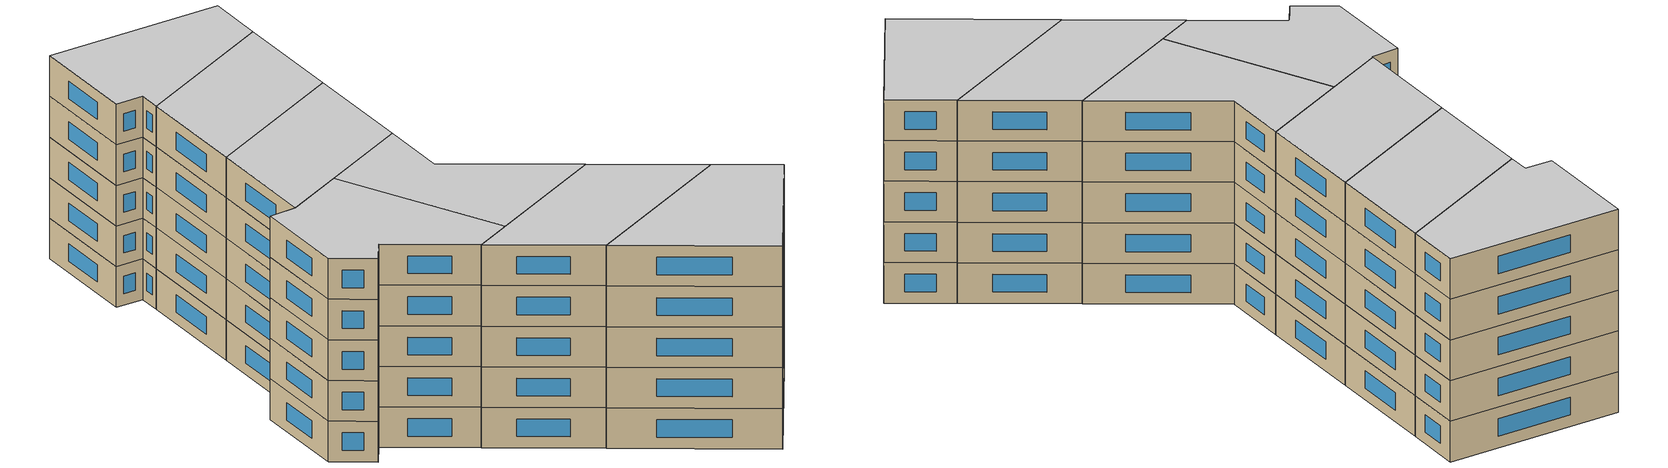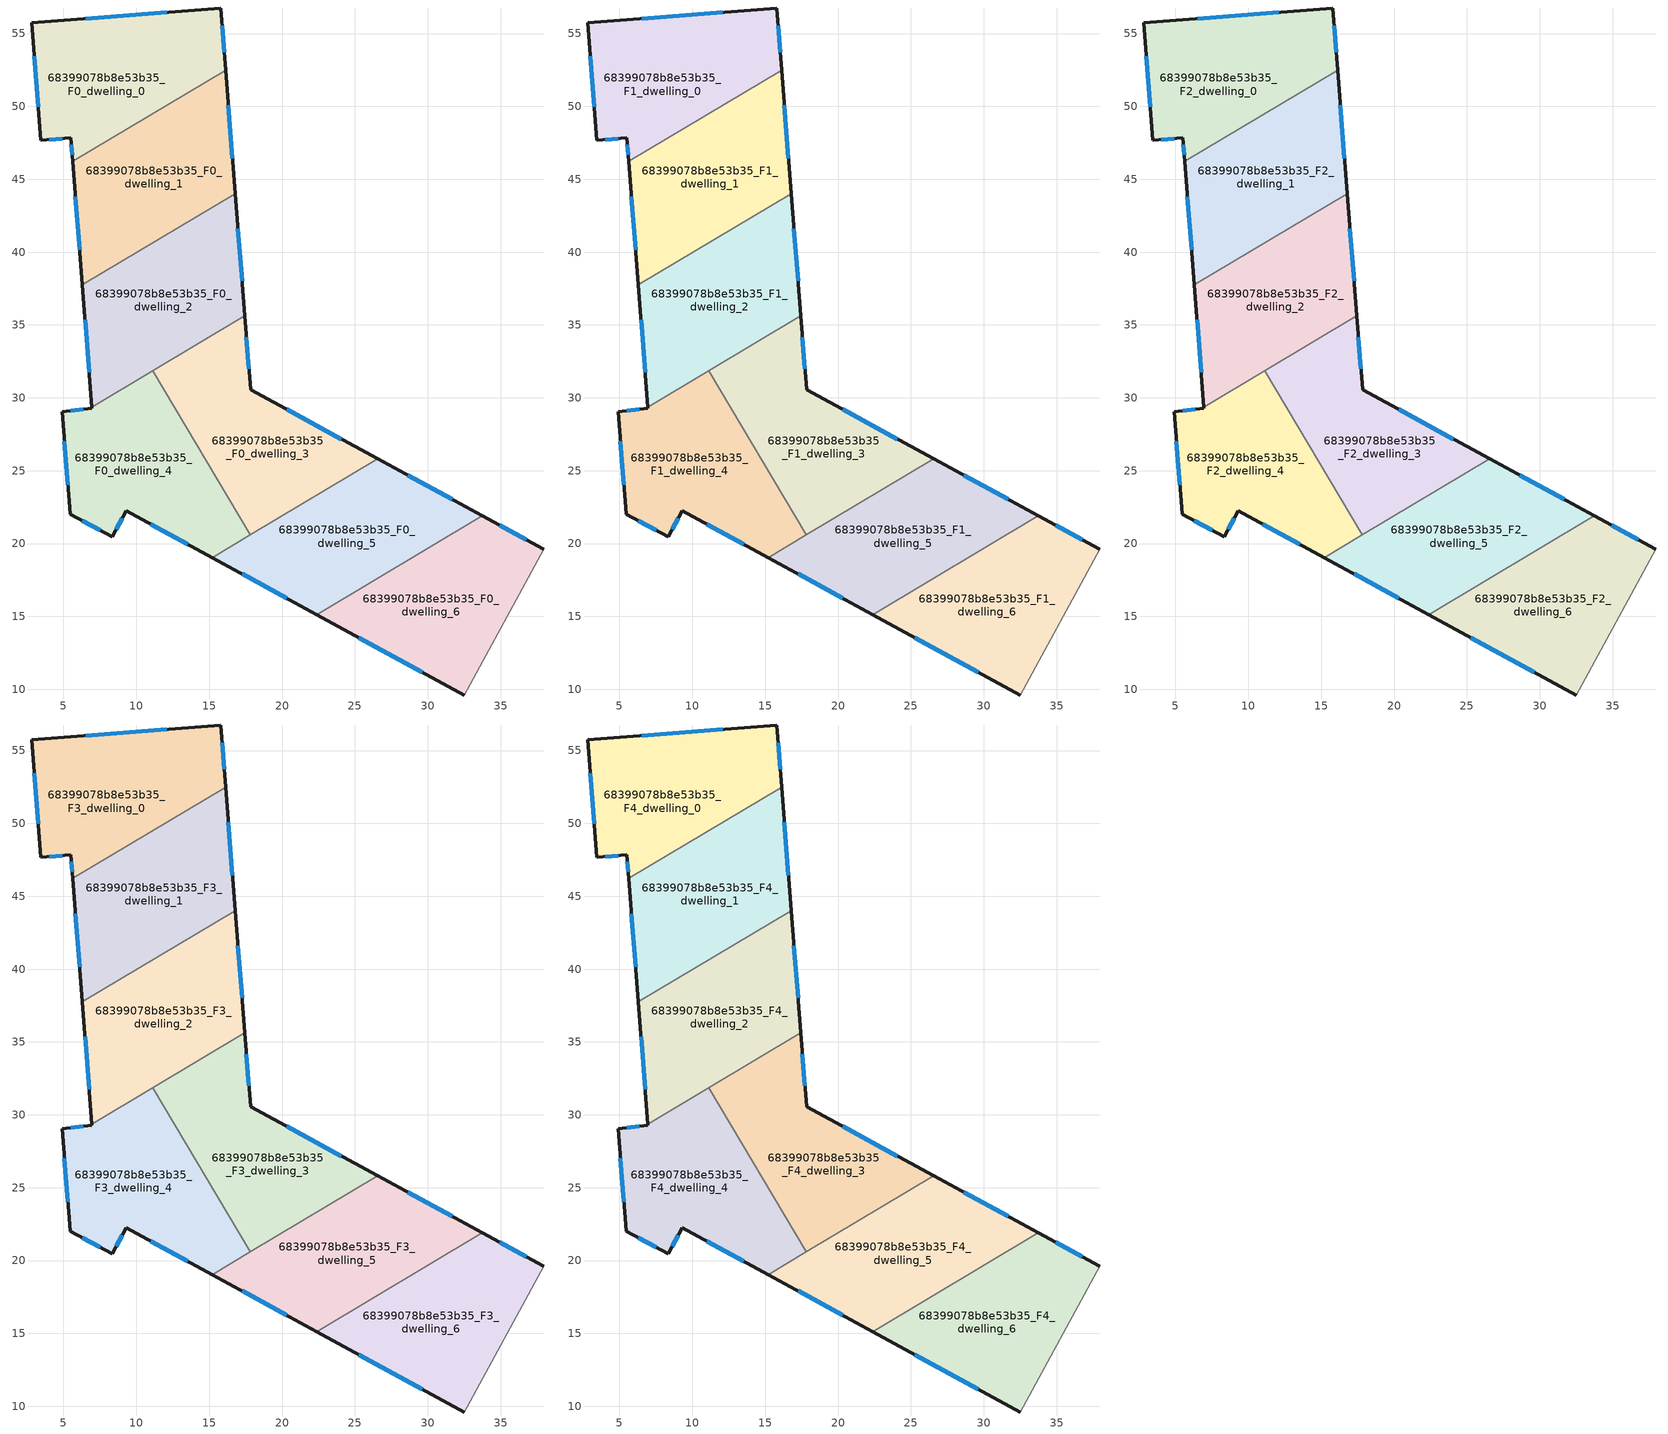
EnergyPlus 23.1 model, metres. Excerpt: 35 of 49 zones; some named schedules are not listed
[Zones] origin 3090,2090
68399078b8e53b35_F0_dwelling_0
 floor ground (EU_floor_Construction): 15.79,56.75 16.13,52.5 5.63,46.24 5.51,47.84 3.46,47.68 2.83,55.74 z0
 wall outside (EU_wall_Construction): 16.13,52.5 15.79,56.75 2.83,55.74 3.46,47.68 5.51,47.84 5.63,46.24 z0:3
 wall to 68399078b8e53b35_F0_dwelling_1 (EU_wall_Construction): 5.63,46.24 16.13,52.5 z0:3
 window (EU_Window_Construction): 12.09,56.47 6.53,56.03 / 16.03,53.71 15.89,55.54 / 5.54,47.38 5.6,46.69 / 4.04,47.72 4.92,47.79 / 3.01,53.44 3.28,49.98 z0.86:2.14
68399078b8e53b35_F0_dwelling_1
 floor ground (EU_floor_Construction): 16.13,52.5 16.79,44.02 6.3,37.76 5.63,46.24 z0
 wall outside (EU_wall_Construction): 5.63,46.24 6.3,37.76 / 16.79,44.02 16.13,52.5 z0:3
 wall to 68399078b8e53b35_F0_dwelling_2 (EU_wall_Construction): 6.3,37.76 16.79,44.02 z0:3
 window (EU_Window_Construction): 5.82,43.81 6.11,40.18 / 16.6,46.44 16.31,50.08 z0.86:2.14
68399078b8e53b35_F0_dwelling_2
 floor ground (EU_floor_Construction): 16.79,44.02 17.44,35.62 6.95,29.36 6.3,37.76 z0
 wall outside (EU_wall_Construction): 6.3,37.76 6.95,29.36 / 17.44,35.62 16.79,44.02 z0:3
 wall to 68399078b8e53b35_F0_dwelling_3 (EU_wall_Construction): 11.12,31.85 17.44,35.62 z0:3
 wall to 68399078b8e53b35_F0_dwelling_4 (EU_wall_Construction): 6.95,29.36 11.12,31.85 z0:3
 window (EU_Window_Construction): 6.48,35.36 6.76,31.76 / 17.26,38.02 16.97,41.62 z0.86:2.14
68399078b8e53b35_F0_dwelling_3
 floor ground (EU_floor_Construction): 17.44,35.62 17.84,30.55 26.56,25.82 17.83,20.61 11.12,31.85 z0
 wall outside (EU_wall_Construction): 26.56,25.82 17.84,30.55 17.44,35.62 z0:3
 wall to 68399078b8e53b35_F0_dwelling_4 (EU_wall_Construction): 11.12,31.85 17.83,20.61 z0:3
 wall to 68399078b8e53b35_F0_dwelling_5 (EU_wall_Construction): 17.83,20.61 26.56,25.82 z0:3
 window (EU_Window_Construction): 24.07,27.17 20.33,29.2 / 17.73,32 17.56,34.17 z0.86:2.14
68399078b8e53b35_F0_dwelling_4
 floor ground (EU_floor_Construction): 11.12,31.85 17.83,20.61 15.2,19.04 9.32,22.25 8.34,20.46 5.46,22.02 4.91,29.04 6.96,29.29 6.95,29.36 z0
 wall outside (EU_wall_Construction): 6.95,29.36 6.96,29.29 4.91,29.04 5.46,22.02 8.34,20.46 9.32,22.25 15.2,19.04 z0:3
 wall to 68399078b8e53b35_F0_dwelling_5 (EU_wall_Construction): 15.2,19.04 17.83,20.61 z0:3
 window (EU_Window_Construction): 11,21.33 13.52,19.95 / 8.62,20.97 9.04,21.73 / 6.28,21.57 7.52,20.9 / 5.07,27.03 5.3,24.03 / 6.37,29.22 5.49,29.11 z0.86:2.14
68399078b8e53b35_F0_dwelling_5
 floor ground (EU_floor_Construction): 33.75,21.91 22.38,15.13 15.2,19.04 26.56,25.82 z0
 wall outside (EU_wall_Construction): 33.75,21.91 26.56,25.82 / 15.2,19.04 22.38,15.13 z0:3
 wall to 68399078b8e53b35_F0_dwelling_6 (EU_wall_Construction): 22.38,15.13 33.75,21.91 z0:3
 window (EU_Window_Construction): 31.69,23.03 28.61,24.7 / 17.26,17.92 20.33,16.25 z0.86:2.14
68399078b8e53b35_F0_dwelling_6
 floor ground (EU_floor_Construction): 37.96,19.62 32.52,9.61 22.38,15.13 33.75,21.91 z0
 wall outside (EU_wall_Construction): 37.96,19.62 33.75,21.91 / 22.38,15.13 32.52,9.61 z0:3
 wall adiabatic (EU_wall_Construction): 32.52,9.61 37.96,19.62 z0:3
 window (EU_Window_Construction): 36.76,20.28 34.95,21.26 / 25.28,13.55 29.62,11.18 z0.86:2.14
68399078b8e53b35_F1_dwelling_0
 floor to 68399078b8e53b35_F0_dwelling_0 (EU_floor_Construction): 15.79,56.75 16.13,52.5 5.63,46.24 5.51,47.84 3.46,47.68 2.83,55.74 z3
 wall outside (EU_wall_Construction): 16.13,52.5 15.79,56.75 2.83,55.74 3.46,47.68 5.51,47.84 5.63,46.24 z3:6
 wall to 68399078b8e53b35_F1_dwelling_1 (EU_wall_Construction): 5.63,46.24 16.13,52.5 z3:6
 window (EU_Window_Construction): 12.09,56.47 6.53,56.03 / 16.03,53.71 15.89,55.54 / 5.54,47.38 5.6,46.69 / 4.04,47.72 4.92,47.79 / 3.01,53.44 3.28,49.98 z3.86:5.14
68399078b8e53b35_F1_dwelling_1
 floor to 68399078b8e53b35_F0_dwelling_1 (EU_floor_Construction): 16.13,52.5 16.79,44.02 6.3,37.76 5.63,46.24 z3
 wall outside (EU_wall_Construction): 5.63,46.24 6.3,37.76 / 16.79,44.02 16.13,52.5 z3:6
 wall to 68399078b8e53b35_F1_dwelling_2 (EU_wall_Construction): 6.3,37.76 16.79,44.02 z3:6
 window (EU_Window_Construction): 5.82,43.81 6.11,40.18 / 16.6,46.44 16.31,50.08 z3.86:5.14
68399078b8e53b35_F1_dwelling_2
 floor to 68399078b8e53b35_F0_dwelling_2 (EU_floor_Construction): 16.79,44.02 17.44,35.62 6.95,29.36 6.3,37.76 z3
 wall outside (EU_wall_Construction): 6.3,37.76 6.95,29.36 / 17.44,35.62 16.79,44.02 z3:6
 wall to 68399078b8e53b35_F1_dwelling_3 (EU_wall_Construction): 11.12,31.85 17.44,35.62 z3:6
 wall to 68399078b8e53b35_F1_dwelling_4 (EU_wall_Construction): 6.95,29.36 11.12,31.85 z3:6
 window (EU_Window_Construction): 6.48,35.36 6.76,31.76 / 17.26,38.02 16.97,41.62 z3.86:5.14
68399078b8e53b35_F1_dwelling_3
 floor to 68399078b8e53b35_F0_dwelling_3 (EU_floor_Construction): 17.44,35.62 17.84,30.55 26.56,25.82 17.83,20.61 11.12,31.85 z3
 wall outside (EU_wall_Construction): 26.56,25.82 17.84,30.55 17.44,35.62 z3:6
 wall to 68399078b8e53b35_F1_dwelling_4 (EU_wall_Construction): 11.12,31.85 17.83,20.61 z3:6
 wall to 68399078b8e53b35_F1_dwelling_5 (EU_wall_Construction): 17.83,20.61 26.56,25.82 z3:6
 window (EU_Window_Construction): 24.07,27.17 20.33,29.2 / 17.73,32 17.56,34.17 z3.86:5.14
68399078b8e53b35_F1_dwelling_4
 floor to 68399078b8e53b35_F0_dwelling_4 (EU_floor_Construction): 11.12,31.85 17.83,20.61 15.2,19.04 9.32,22.25 8.34,20.46 5.46,22.02 4.91,29.04 6.96,29.29 6.95,29.36 z3
 wall outside (EU_wall_Construction): 6.95,29.36 6.96,29.29 4.91,29.04 5.46,22.02 8.34,20.46 9.32,22.25 15.2,19.04 z3:6
 wall to 68399078b8e53b35_F1_dwelling_5 (EU_wall_Construction): 15.2,19.04 17.83,20.61 z3:6
 window (EU_Window_Construction): 11,21.33 13.52,19.95 / 8.62,20.97 9.04,21.73 / 6.28,21.57 7.52,20.9 / 5.07,27.03 5.3,24.03 / 6.37,29.22 5.49,29.11 z3.86:5.14
68399078b8e53b35_F1_dwelling_5
 floor to 68399078b8e53b35_F0_dwelling_5 (EU_floor_Construction): 33.75,21.91 22.38,15.13 15.2,19.04 26.56,25.82 z3
 wall outside (EU_wall_Construction): 33.75,21.91 26.56,25.82 / 15.2,19.04 22.38,15.13 z3:6
 wall to 68399078b8e53b35_F1_dwelling_6 (EU_wall_Construction): 22.38,15.13 33.75,21.91 z3:6
 window (EU_Window_Construction): 31.69,23.03 28.61,24.7 / 17.26,17.92 20.33,16.25 z3.86:5.14
68399078b8e53b35_F1_dwelling_6
 floor to 68399078b8e53b35_F0_dwelling_6 (EU_floor_Construction): 37.96,19.62 32.52,9.61 22.38,15.13 33.75,21.91 z3
 wall outside (EU_wall_Construction): 37.96,19.62 33.75,21.91 / 22.38,15.13 32.52,9.61 z3:6
 wall adiabatic (EU_wall_Construction): 32.52,9.61 37.96,19.62 z3:6
 window (EU_Window_Construction): 36.76,20.28 34.95,21.26 / 25.28,13.55 29.62,11.18 z3.86:5.14
68399078b8e53b35_F2_dwelling_0
 floor to 68399078b8e53b35_F1_dwelling_0 (EU_floor_Construction): 15.79,56.75 16.13,52.5 5.63,46.24 5.51,47.84 3.46,47.68 2.83,55.74 z6
 wall outside (EU_wall_Construction): 16.13,52.5 15.79,56.75 2.83,55.74 3.46,47.68 5.51,47.84 5.63,46.24 z6:9
 wall to 68399078b8e53b35_F2_dwelling_1 (EU_wall_Construction): 5.63,46.24 16.13,52.5 z6:9
 window (EU_Window_Construction): 12.09,56.47 6.53,56.03 / 16.03,53.71 15.89,55.54 / 5.54,47.38 5.6,46.69 / 4.04,47.72 4.92,47.79 / 3.01,53.44 3.28,49.98 z6.86:8.14
68399078b8e53b35_F2_dwelling_1
 floor to 68399078b8e53b35_F1_dwelling_1 (EU_floor_Construction): 16.13,52.5 16.79,44.02 6.3,37.76 5.63,46.24 z6
 wall outside (EU_wall_Construction): 5.63,46.24 6.3,37.76 / 16.79,44.02 16.13,52.5 z6:9
 wall to 68399078b8e53b35_F2_dwelling_2 (EU_wall_Construction): 6.3,37.76 16.79,44.02 z6:9
 window (EU_Window_Construction): 5.82,43.81 6.11,40.18 / 16.6,46.44 16.31,50.08 z6.86:8.14
68399078b8e53b35_F2_dwelling_2
 floor to 68399078b8e53b35_F1_dwelling_2 (EU_floor_Construction): 16.79,44.02 17.44,35.62 6.95,29.36 6.3,37.76 z6
 wall outside (EU_wall_Construction): 6.3,37.76 6.95,29.36 / 17.44,35.62 16.79,44.02 z6:9
 wall to 68399078b8e53b35_F2_dwelling_3 (EU_wall_Construction): 11.12,31.85 17.44,35.62 z6:9
 wall to 68399078b8e53b35_F2_dwelling_4 (EU_wall_Construction): 6.95,29.36 11.12,31.85 z6:9
 window (EU_Window_Construction): 6.48,35.36 6.76,31.76 / 17.26,38.02 16.97,41.62 z6.86:8.14
68399078b8e53b35_F2_dwelling_3
 floor to 68399078b8e53b35_F1_dwelling_3 (EU_floor_Construction): 17.44,35.62 17.84,30.55 26.56,25.82 17.83,20.61 11.12,31.85 z6
 wall outside (EU_wall_Construction): 26.56,25.82 17.84,30.55 17.44,35.62 z6:9
 wall to 68399078b8e53b35_F2_dwelling_4 (EU_wall_Construction): 11.12,31.85 17.83,20.61 z6:9
 wall to 68399078b8e53b35_F2_dwelling_5 (EU_wall_Construction): 17.83,20.61 26.56,25.82 z6:9
 window (EU_Window_Construction): 24.07,27.17 20.33,29.2 / 17.73,32 17.56,34.17 z6.86:8.14
68399078b8e53b35_F2_dwelling_4
 floor to 68399078b8e53b35_F1_dwelling_4 (EU_floor_Construction): 11.12,31.85 17.83,20.61 15.2,19.04 9.32,22.25 8.34,20.46 5.46,22.02 4.91,29.04 6.96,29.29 6.95,29.36 z6
 wall outside (EU_wall_Construction): 6.95,29.36 6.96,29.29 4.91,29.04 5.46,22.02 8.34,20.46 9.32,22.25 15.2,19.04 z6:9
 wall to 68399078b8e53b35_F2_dwelling_5 (EU_wall_Construction): 15.2,19.04 17.83,20.61 z6:9
 window (EU_Window_Construction): 11,21.33 13.52,19.95 / 8.62,20.97 9.04,21.73 / 6.28,21.57 7.52,20.9 / 5.07,27.03 5.3,24.03 / 6.37,29.22 5.49,29.11 z6.86:8.14
68399078b8e53b35_F2_dwelling_5
 floor to 68399078b8e53b35_F1_dwelling_5 (EU_floor_Construction): 33.75,21.91 22.38,15.13 15.2,19.04 26.56,25.82 z6
 wall outside (EU_wall_Construction): 33.75,21.91 26.56,25.82 / 15.2,19.04 22.38,15.13 z6:9
 wall to 68399078b8e53b35_F2_dwelling_6 (EU_wall_Construction): 22.38,15.13 33.75,21.91 z6:9
 window (EU_Window_Construction): 31.69,23.03 28.61,24.7 / 17.26,17.92 20.33,16.25 z6.86:8.14
68399078b8e53b35_F2_dwelling_6
 floor to 68399078b8e53b35_F1_dwelling_6 (EU_floor_Construction): 37.96,19.62 32.52,9.61 22.38,15.13 33.75,21.91 z6
 wall outside (EU_wall_Construction): 37.96,19.62 33.75,21.91 / 22.38,15.13 32.52,9.61 z6:9
 wall adiabatic (EU_wall_Construction): 32.52,9.61 37.96,19.62 z6:9
 window (EU_Window_Construction): 36.76,20.28 34.95,21.26 / 25.28,13.55 29.62,11.18 z6.86:8.14
68399078b8e53b35_F3_dwelling_0
 floor to 68399078b8e53b35_F2_dwelling_0 (EU_floor_Construction): 15.79,56.75 16.13,52.5 5.63,46.24 5.51,47.84 3.46,47.68 2.83,55.74 z9
 wall outside (EU_wall_Construction): 16.13,52.5 15.79,56.75 2.83,55.74 3.46,47.68 5.51,47.84 5.63,46.24 z9:12
 wall to 68399078b8e53b35_F3_dwelling_1 (EU_wall_Construction): 5.63,46.24 16.13,52.5 z9:12
 window (EU_Window_Construction): 12.09,56.47 6.53,56.03 / 16.03,53.71 15.89,55.54 / 5.54,47.38 5.6,46.69 / 4.04,47.72 4.92,47.79 / 3.01,53.44 3.28,49.98 z9.86:11.14
68399078b8e53b35_F3_dwelling_1
 floor to 68399078b8e53b35_F2_dwelling_1 (EU_floor_Construction): 16.13,52.5 16.79,44.02 6.3,37.76 5.63,46.24 z9
 wall outside (EU_wall_Construction): 5.63,46.24 6.3,37.76 / 16.79,44.02 16.13,52.5 z9:12
 wall to 68399078b8e53b35_F3_dwelling_2 (EU_wall_Construction): 6.3,37.76 16.79,44.02 z9:12
 window (EU_Window_Construction): 5.82,43.81 6.11,40.18 / 16.6,46.44 16.31,50.08 z9.86:11.14
68399078b8e53b35_F3_dwelling_2
 floor to 68399078b8e53b35_F2_dwelling_2 (EU_floor_Construction): 16.79,44.02 17.44,35.62 6.95,29.36 6.3,37.76 z9
 wall outside (EU_wall_Construction): 6.3,37.76 6.95,29.36 / 17.44,35.62 16.79,44.02 z9:12
 wall to 68399078b8e53b35_F3_dwelling_3 (EU_wall_Construction): 11.12,31.85 17.44,35.62 z9:12
 wall to 68399078b8e53b35_F3_dwelling_4 (EU_wall_Construction): 6.95,29.36 11.12,31.85 z9:12
 window (EU_Window_Construction): 6.48,35.36 6.76,31.76 / 17.26,38.02 16.97,41.62 z9.86:11.14
68399078b8e53b35_F3_dwelling_3
 floor to 68399078b8e53b35_F2_dwelling_3 (EU_floor_Construction): 17.44,35.62 17.84,30.55 26.56,25.82 17.83,20.61 11.12,31.85 z9
 wall outside (EU_wall_Construction): 26.56,25.82 17.84,30.55 17.44,35.62 z9:12
 wall to 68399078b8e53b35_F3_dwelling_4 (EU_wall_Construction): 11.12,31.85 17.83,20.61 z9:12
 wall to 68399078b8e53b35_F3_dwelling_5 (EU_wall_Construction): 17.83,20.61 26.56,25.82 z9:12
 window (EU_Window_Construction): 24.07,27.17 20.33,29.2 / 17.73,32 17.56,34.17 z9.86:11.14
68399078b8e53b35_F3_dwelling_4
 floor to 68399078b8e53b35_F2_dwelling_4 (EU_floor_Construction): 11.12,31.85 17.83,20.61 15.2,19.04 9.32,22.25 8.34,20.46 5.46,22.02 4.91,29.04 6.96,29.29 6.95,29.36 z9
 wall outside (EU_wall_Construction): 6.95,29.36 6.96,29.29 4.91,29.04 5.46,22.02 8.34,20.46 9.32,22.25 15.2,19.04 z9:12
 wall to 68399078b8e53b35_F3_dwelling_5 (EU_wall_Construction): 15.2,19.04 17.83,20.61 z9:12
 window (EU_Window_Construction): 11,21.33 13.52,19.95 / 8.62,20.97 9.04,21.73 / 6.28,21.57 7.52,20.9 / 5.07,27.03 5.3,24.03 / 6.37,29.22 5.49,29.11 z9.86:11.14
68399078b8e53b35_F3_dwelling_5
 floor to 68399078b8e53b35_F2_dwelling_5 (EU_floor_Construction): 33.75,21.91 22.38,15.13 15.2,19.04 26.56,25.82 z9
 wall outside (EU_wall_Construction): 33.75,21.91 26.56,25.82 / 15.2,19.04 22.38,15.13 z9:12
 wall to 68399078b8e53b35_F3_dwelling_6 (EU_wall_Construction): 22.38,15.13 33.75,21.91 z9:12
 window (EU_Window_Construction): 31.69,23.03 28.61,24.7 / 17.26,17.92 20.33,16.25 z9.86:11.14
68399078b8e53b35_F3_dwelling_6
 floor to 68399078b8e53b35_F2_dwelling_6 (EU_floor_Construction): 37.96,19.62 32.52,9.61 22.38,15.13 33.75,21.91 z9
 wall outside (EU_wall_Construction): 37.96,19.62 33.75,21.91 / 22.38,15.13 32.52,9.61 z9:12
 wall adiabatic (EU_wall_Construction): 32.52,9.61 37.96,19.62 z9:12
 window (EU_Window_Construction): 36.76,20.28 34.95,21.26 / 25.28,13.55 29.62,11.18 z9.86:11.14
68399078b8e53b35_F4_dwelling_0
 floor to 68399078b8e53b35_F3_dwelling_0 (EU_floor_Construction): 15.79,56.75 16.13,52.5 5.63,46.24 5.51,47.84 3.46,47.68 2.83,55.74 z12
 wall outside (EU_wall_Construction): 16.13,52.5 15.79,56.75 2.83,55.74 3.46,47.68 5.51,47.84 5.63,46.24 z12:15
 wall to 68399078b8e53b35_F4_dwelling_1 (EU_wall_Construction): 5.63,46.24 16.13,52.5 z12:15
 window (EU_Window_Construction): 12.09,56.47 6.53,56.03 / 16.03,53.71 15.89,55.54 / 5.54,47.38 5.6,46.69 / 4.04,47.72 4.92,47.79 / 3.01,53.44 3.28,49.98 z12.86:14.14
 ceiling to 68399078b8e53b35_F5_dwelling_0 (EU_floor_Construction): 16.13,52.5 15.79,56.75 2.83,55.74 3.46,47.68 5.51,47.84 5.63,46.24 z15
68399078b8e53b35_F4_dwelling_1
 floor to 68399078b8e53b35_F3_dwelling_1 (EU_floor_Construction): 16.13,52.5 16.79,44.02 6.3,37.76 5.63,46.24 z12
 wall outside (EU_wall_Construction): 5.63,46.24 6.3,37.76 / 16.79,44.02 16.13,52.5 z12:15
 wall to 68399078b8e53b35_F4_dwelling_2 (EU_wall_Construction): 6.3,37.76 16.79,44.02 z12:15
 window (EU_Window_Construction): 5.82,43.81 6.11,40.18 / 16.6,46.44 16.31,50.08 z12.86:14.14
 ceiling to 68399078b8e53b35_F5_dwelling_1 (EU_floor_Construction): 16.79,44.02 16.13,52.5 5.63,46.24 6.3,37.76 z15
68399078b8e53b35_F4_dwelling_2
 floor to 68399078b8e53b35_F3_dwelling_2 (EU_floor_Construction): 16.79,44.02 17.44,35.62 6.95,29.36 6.3,37.76 z12
 wall outside (EU_wall_Construction): 6.3,37.76 6.95,29.36 / 17.44,35.62 16.79,44.02 z12:15
 wall to 68399078b8e53b35_F4_dwelling_3 (EU_wall_Construction): 11.12,31.85 17.44,35.62 z12:15
 wall to 68399078b8e53b35_F4_dwelling_4 (EU_wall_Construction): 6.95,29.36 11.12,31.85 z12:15
 window (EU_Window_Construction): 6.48,35.36 6.76,31.76 / 17.26,38.02 16.97,41.62 z12.86:14.14
 ceiling to 68399078b8e53b35_F5_dwelling_2 (EU_floor_Construction): 17.44,35.62 16.79,44.02 6.3,37.76 6.95,29.36 z15
68399078b8e53b35_F4_dwelling_3
 floor to 68399078b8e53b35_F3_dwelling_3 (EU_floor_Construction): 17.44,35.62 17.84,30.55 26.56,25.82 17.83,20.61 11.12,31.85 z12
 wall outside (EU_wall_Construction): 26.56,25.82 17.84,30.55 17.44,35.62 z12:15
 wall to 68399078b8e53b35_F4_dwelling_4 (EU_wall_Construction): 11.12,31.85 17.83,20.61 z12:15
 wall to 68399078b8e53b35_F4_dwelling_5 (EU_wall_Construction): 17.83,20.61 26.56,25.82 z12:15
 window (EU_Window_Construction): 24.07,27.17 20.33,29.2 / 17.73,32 17.56,34.17 z12.86:14.14
 ceiling to 68399078b8e53b35_F5_dwelling_3 (EU_floor_Construction): 26.56,25.82 17.84,30.55 17.44,35.62 11.12,31.85 17.83,20.61 z15
68399078b8e53b35_F4_dwelling_4
 floor to 68399078b8e53b35_F3_dwelling_4 (EU_floor_Construction): 11.12,31.85 17.83,20.61 15.2,19.04 9.32,22.25 8.34,20.46 5.46,22.02 4.91,29.04 6.96,29.29 6.95,29.36 z12
 wall outside (EU_wall_Construction): 6.95,29.36 6.96,29.29 4.91,29.04 5.46,22.02 8.34,20.46 9.32,22.25 15.2,19.04 z12:15
 wall to 68399078b8e53b35_F4_dwelling_5 (EU_wall_Construction): 15.2,19.04 17.83,20.61 z12:15
 window (EU_Window_Construction): 11,21.33 13.52,19.95 / 8.62,20.97 9.04,21.73 / 6.28,21.57 7.52,20.9 / 5.07,27.03 5.3,24.03 / 6.37,29.22 5.49,29.11 z12.86:14.14
 ceiling to 68399078b8e53b35_F5_dwelling_4 (EU_floor_Construction): 17.83,20.61 11.12,31.85 6.95,29.36 6.96,29.29 4.91,29.04 5.46,22.02 8.34,20.46 9.32,22.25 15.2,19.04 z15
68399078b8e53b35_F4_dwelling_5
 floor to 68399078b8e53b35_F3_dwelling_5 (EU_floor_Construction): 33.75,21.91 22.38,15.13 15.2,19.04 26.56,25.82 z12
 wall outside (EU_wall_Construction): 33.75,21.91 26.56,25.82 / 15.2,19.04 22.38,15.13 z12:15
 wall to 68399078b8e53b35_F4_dwelling_6 (EU_wall_Construction): 22.38,15.13 33.75,21.91 z12:15
 window (EU_Window_Construction): 31.69,23.03 28.61,24.7 / 17.26,17.92 20.33,16.25 z12.86:14.14
 ceiling to 68399078b8e53b35_F5_dwelling_5 (EU_floor_Construction): 33.75,21.91 26.56,25.82 15.2,19.04 22.38,15.13 z15
68399078b8e53b35_F4_dwelling_6
 floor to 68399078b8e53b35_F3_dwelling_6 (EU_floor_Construction): 37.96,19.62 32.52,9.61 22.38,15.13 33.75,21.91 z12
 wall outside (EU_wall_Construction): 37.96,19.62 33.75,21.91 / 22.38,15.13 32.52,9.61 z12:15
 wall adiabatic (EU_wall_Construction): 32.52,9.61 37.96,19.62 z12:15
 window (EU_Window_Construction): 36.76,20.28 34.95,21.26 / 25.28,13.55 29.62,11.18 z12.86:14.14
 ceiling to 68399078b8e53b35_F5_dwelling_6 (EU_floor_Construction): 32.52,9.61 37.96,19.62 33.75,21.91 22.38,15.13 z15
[Building]
EU S2 Campaign: North Axis=0; Terrain=City; Solar Distribution=FullExterior
[Site:Location]
Helsinki-Vantaa.AP: Latitude=60.317; Longitude=24.963; Time Zone=2; Elevation=54.6
[SizingPeriod:WeatherFileDays]
AnnualSizingPeriod: Begin Month=1; Begin Day of Month=1; End Month=12; End Day of Month=31; Day of Week for Start Day=Monday; Use Weather File Daylight Saving Period=No; Use Weather File Rain and Snow Indicators=No
[MATERIAL]
EU_InternalMass_Material: Roughness=MediumRough; Thickness=0.1; Conductivity=1; Density=1800; Specific Heat=900; Thermal Absorptance=0.9; Solar Absorptance=0.7; Visible Absorptance=0.7
[MATERIAL:NOMASS] Roughness=MediumRough; Thermal Absorptance=0.9; Solar Absorptance=0.7; Visible Absorptance=0.7
Name | Thermal Resistance
EU_wall_NoMass | 5.91765
EU_floor_NoMass | 6.2875
[WINDOWMATERIAL:SIMPLEGLAZINGSYSTEM]
EU_Window_SimpleGlazing: UFactor=0.994035; Solar Heat Gain Coefficient=0.7; Visible Transmittance=0.7
[CONSTRUCTION]
EU_wall_Construction: EU_wall_NoMass
EU_floor_Construction: EU_floor_NoMass
EU_Window_Construction: EU_Window_SimpleGlazing
EU_InternalMass_Construction: EU_InternalMass_Material
[ZONE] Type=1; Multiplier=1; Ceiling Height=autocalculate; Floor Area=autocalculate; Part of Total Floor Area=Yes
Name | Volume
68399078b8e53b35_F0_dwelling_0; 68399078b8e53b35_F1_dwelling_0; 68399078b8e53b35_F2_dwelling_0; 68399078b8e53b35_F3_dwelling_0; 68399078b8e53b35_F4_dwelling_0; 68399078b8e53b35_F0_dwelling_5; 68399078b8e53b35_F1_dwelling_5; 68399078b8e53b35_F2_dwelling_5; 68399078b8e53b35_F3_dwelling_5; 68399078b8e53b35_F4_dwelling_5 | 279.291
68399078b8e53b35_F0_dwelling_1; 68399078b8e53b35_F1_dwelling_1; 68399078b8e53b35_F2_dwelling_1; 68399078b8e53b35_F3_dwelling_1; 68399078b8e53b35_F4_dwelling_1 | 279.255
68399078b8e53b35_F0_dwelling_2; 68399078b8e53b35_F1_dwelling_2; 68399078b8e53b35_F2_dwelling_2; 68399078b8e53b35_F3_dwelling_2; 68399078b8e53b35_F4_dwelling_2 | 276.764
68399078b8e53b35_F0_dwelling_3; 68399078b8e53b35_F1_dwelling_3; 68399078b8e53b35_F2_dwelling_3; 68399078b8e53b35_F3_dwelling_3; 68399078b8e53b35_F4_dwelling_3 | 280.554
68399078b8e53b35_F0_dwelling_4; 68399078b8e53b35_F1_dwelling_4; 68399078b8e53b35_F2_dwelling_4; 68399078b8e53b35_F3_dwelling_4; 68399078b8e53b35_F4_dwelling_4 | 280.531
68399078b8e53b35_F0_dwelling_6; 68399078b8e53b35_F1_dwelling_6; 68399078b8e53b35_F2_dwelling_6; 68399078b8e53b35_F3_dwelling_6; 68399078b8e53b35_F4_dwelling_6 | 279.264
[INTERNALMASS] Construction=EU_InternalMass_Construction
Name | Zone or ZoneList | Surface Area
68399078b8e53b35_F0_dwelling_0_EU_InternalMass | 68399078b8e53b35_F0_dwelling_0 | 93.0967
68399078b8e53b35_F0_dwelling_1_EU_InternalMass | 68399078b8e53b35_F0_dwelling_1 | 93.085
68399078b8e53b35_F0_dwelling_2_EU_InternalMass | 68399078b8e53b35_F0_dwelling_2 | 92.255
68399078b8e53b35_F0_dwelling_3_EU_InternalMass | 68399078b8e53b35_F0_dwelling_3 | 93.5156
68399078b8e53b35_F0_dwelling_4_EU_InternalMass | 68399078b8e53b35_F0_dwelling_4 | 93.5102
68399078b8e53b35_F0_dwelling_5_EU_InternalMass | 68399078b8e53b35_F0_dwelling_5 | 93.0968
68399078b8e53b35_F0_dwelling_6_EU_InternalMass | 68399078b8e53b35_F0_dwelling_6 | 93.0882
68399078b8e53b35_F1_dwelling_0_EU_InternalMass | 68399078b8e53b35_F1_dwelling_0 | 93.0967
68399078b8e53b35_F1_dwelling_1_EU_InternalMass | 68399078b8e53b35_F1_dwelling_1 | 93.085
68399078b8e53b35_F1_dwelling_2_EU_InternalMass | 68399078b8e53b35_F1_dwelling_2 | 92.255
68399078b8e53b35_F1_dwelling_3_EU_InternalMass | 68399078b8e53b35_F1_dwelling_3 | 93.5156
68399078b8e53b35_F1_dwelling_4_EU_InternalMass | 68399078b8e53b35_F1_dwelling_4 | 93.5102
68399078b8e53b35_F1_dwelling_5_EU_InternalMass | 68399078b8e53b35_F1_dwelling_5 | 93.0968
68399078b8e53b35_F1_dwelling_6_EU_InternalMass | 68399078b8e53b35_F1_dwelling_6 | 93.0882
68399078b8e53b35_F2_dwelling_0_EU_InternalMass | 68399078b8e53b35_F2_dwelling_0 | 93.0967
68399078b8e53b35_F2_dwelling_1_EU_InternalMass | 68399078b8e53b35_F2_dwelling_1 | 93.085
68399078b8e53b35_F2_dwelling_2_EU_InternalMass | 68399078b8e53b35_F2_dwelling_2 | 92.255
68399078b8e53b35_F2_dwelling_3_EU_InternalMass | 68399078b8e53b35_F2_dwelling_3 | 93.5156
68399078b8e53b35_F2_dwelling_4_EU_InternalMass | 68399078b8e53b35_F2_dwelling_4 | 93.5102
68399078b8e53b35_F2_dwelling_5_EU_InternalMass | 68399078b8e53b35_F2_dwelling_5 | 93.0968
68399078b8e53b35_F2_dwelling_6_EU_InternalMass | 68399078b8e53b35_F2_dwelling_6 | 93.0882
68399078b8e53b35_F3_dwelling_0_EU_InternalMass | 68399078b8e53b35_F3_dwelling_0 | 93.0967
68399078b8e53b35_F3_dwelling_1_EU_InternalMass | 68399078b8e53b35_F3_dwelling_1 | 93.085
68399078b8e53b35_F3_dwelling_2_EU_InternalMass | 68399078b8e53b35_F3_dwelling_2 | 92.255
68399078b8e53b35_F3_dwelling_3_EU_InternalMass | 68399078b8e53b35_F3_dwelling_3 | 93.5156
68399078b8e53b35_F3_dwelling_4_EU_InternalMass | 68399078b8e53b35_F3_dwelling_4 | 93.5102
68399078b8e53b35_F3_dwelling_5_EU_InternalMass | 68399078b8e53b35_F3_dwelling_5 | 93.0968
68399078b8e53b35_F3_dwelling_6_EU_InternalMass | 68399078b8e53b35_F3_dwelling_6 | 93.0882
68399078b8e53b35_F4_dwelling_0_EU_InternalMass | 68399078b8e53b35_F4_dwelling_0 | 93.0967
68399078b8e53b35_F4_dwelling_1_EU_InternalMass | 68399078b8e53b35_F4_dwelling_1 | 93.085
68399078b8e53b35_F4_dwelling_2_EU_InternalMass | 68399078b8e53b35_F4_dwelling_2 | 92.255
68399078b8e53b35_F4_dwelling_3_EU_InternalMass | 68399078b8e53b35_F4_dwelling_3 | 93.5156
68399078b8e53b35_F4_dwelling_4_EU_InternalMass | 68399078b8e53b35_F4_dwelling_4 | 93.5102
68399078b8e53b35_F4_dwelling_5_EU_InternalMass | 68399078b8e53b35_F4_dwelling_5 | 93.0968
68399078b8e53b35_F4_dwelling_6_EU_InternalMass | 68399078b8e53b35_F4_dwelling_6 | 93.0882
[OTHEREQUIPMENT] Fuel Type=Electricity; Design Level Calculation Method=Watts/Area; Power per Zone Floor Area=1; Fraction Latent=0; Fraction Radiant=0; Fraction Lost=0; Carbon Dioxide Generation Rate=0; EndUse Subcategory=EU_Step8_InternalGains
Name | Zone or ZoneList or Space or SpaceList | Schedule
EU_Step8_InternalGain_68399078b8e53b35_F0_dwelling_0_f000 | 68399078b8e53b35_F0_dwelling_0 | EU_Step8_GainSchedule_68399078b8e53b35_F0_dwelling_0_f000
EU_Step8_InternalGain_68399078b8e53b35_F0_dwelling_1_f000 | 68399078b8e53b35_F0_dwelling_1 | EU_Step8_GainSchedule_68399078b8e53b35_F0_dwelling_1_f000
EU_Step8_InternalGain_68399078b8e53b35_F0_dwelling_2_f000 | 68399078b8e53b35_F0_dwelling_2 | EU_Step8_GainSchedule_68399078b8e53b35_F0_dwelling_2_f000
EU_Step8_InternalGain_68399078b8e53b35_F0_dwelling_3_f000 | 68399078b8e53b35_F0_dwelling_3 | EU_Step8_GainSchedule_68399078b8e53b35_F0_dwelling_3_f000
EU_Step8_InternalGain_68399078b8e53b35_F0_dwelling_4_f000 | 68399078b8e53b35_F0_dwelling_4 | EU_Step8_GainSchedule_68399078b8e53b35_F0_dwelling_4_f000
EU_Step8_InternalGain_68399078b8e53b35_F0_dwelling_5_f000 | 68399078b8e53b35_F0_dwelling_5 | EU_Step8_GainSchedule_68399078b8e53b35_F0_dwelling_5_f000
EU_Step8_InternalGain_68399078b8e53b35_F0_dwelling_6_f000 | 68399078b8e53b35_F0_dwelling_6 | EU_Step8_GainSchedule_68399078b8e53b35_F0_dwelling_6_f000
EU_Step8_InternalGain_68399078b8e53b35_F1_dwelling_0_f000 | 68399078b8e53b35_F1_dwelling_0 | EU_Step8_GainSchedule_68399078b8e53b35_F1_dwelling_0_f000
EU_Step8_InternalGain_68399078b8e53b35_F1_dwelling_1_f000 | 68399078b8e53b35_F1_dwelling_1 | EU_Step8_GainSchedule_68399078b8e53b35_F1_dwelling_1_f000
EU_Step8_InternalGain_68399078b8e53b35_F1_dwelling_2_f000 | 68399078b8e53b35_F1_dwelling_2 | EU_Step8_GainSchedule_68399078b8e53b35_F1_dwelling_2_f000
EU_Step8_InternalGain_68399078b8e53b35_F1_dwelling_3_f000 | 68399078b8e53b35_F1_dwelling_3 | EU_Step8_GainSchedule_68399078b8e53b35_F1_dwelling_3_f000
EU_Step8_InternalGain_68399078b8e53b35_F1_dwelling_4_f000 | 68399078b8e53b35_F1_dwelling_4 | EU_Step8_GainSchedule_68399078b8e53b35_F1_dwelling_4_f000
EU_Step8_InternalGain_68399078b8e53b35_F1_dwelling_5_f000 | 68399078b8e53b35_F1_dwelling_5 | EU_Step8_GainSchedule_68399078b8e53b35_F1_dwelling_5_f000
EU_Step8_InternalGain_68399078b8e53b35_F1_dwelling_6_f000 | 68399078b8e53b35_F1_dwelling_6 | EU_Step8_GainSchedule_68399078b8e53b35_F1_dwelling_6_f000
EU_Step8_InternalGain_68399078b8e53b35_F2_dwelling_0_f000 | 68399078b8e53b35_F2_dwelling_0 | EU_Step8_GainSchedule_68399078b8e53b35_F2_dwelling_0_f000
EU_Step8_InternalGain_68399078b8e53b35_F2_dwelling_1_f000 | 68399078b8e53b35_F2_dwelling_1 | EU_Step8_GainSchedule_68399078b8e53b35_F2_dwelling_1_f000
EU_Step8_InternalGain_68399078b8e53b35_F2_dwelling_2_f000 | 68399078b8e53b35_F2_dwelling_2 | EU_Step8_GainSchedule_68399078b8e53b35_F2_dwelling_2_f000
EU_Step8_InternalGain_68399078b8e53b35_F2_dwelling_3_f000 | 68399078b8e53b35_F2_dwelling_3 | EU_Step8_GainSchedule_68399078b8e53b35_F2_dwelling_3_f000
EU_Step8_InternalGain_68399078b8e53b35_F2_dwelling_4_f000 | 68399078b8e53b35_F2_dwelling_4 | EU_Step8_GainSchedule_68399078b8e53b35_F2_dwelling_4_f000
EU_Step8_InternalGain_68399078b8e53b35_F2_dwelling_5_f000 | 68399078b8e53b35_F2_dwelling_5 | EU_Step8_GainSchedule_68399078b8e53b35_F2_dwelling_5_f000
EU_Step8_InternalGain_68399078b8e53b35_F2_dwelling_6_f000 | 68399078b8e53b35_F2_dwelling_6 | EU_Step8_GainSchedule_68399078b8e53b35_F2_dwelling_6_f000
EU_Step8_InternalGain_68399078b8e53b35_F3_dwelling_0_f000 | 68399078b8e53b35_F3_dwelling_0 | EU_Step8_GainSchedule_68399078b8e53b35_F3_dwelling_0_f000
EU_Step8_InternalGain_68399078b8e53b35_F3_dwelling_1_f000 | 68399078b8e53b35_F3_dwelling_1 | EU_Step8_GainSchedule_68399078b8e53b35_F3_dwelling_1_f000
EU_Step8_InternalGain_68399078b8e53b35_F3_dwelling_2_f000 | 68399078b8e53b35_F3_dwelling_2 | EU_Step8_GainSchedule_68399078b8e53b35_F3_dwelling_2_f000
EU_Step8_InternalGain_68399078b8e53b35_F3_dwelling_3_f000 | 68399078b8e53b35_F3_dwelling_3 | EU_Step8_GainSchedule_68399078b8e53b35_F3_dwelling_3_f000
EU_Step8_InternalGain_68399078b8e53b35_F3_dwelling_4_f000 | 68399078b8e53b35_F3_dwelling_4 | EU_Step8_GainSchedule_68399078b8e53b35_F3_dwelling_4_f000
EU_Step8_InternalGain_68399078b8e53b35_F3_dwelling_5_f000 | 68399078b8e53b35_F3_dwelling_5 | EU_Step8_GainSchedule_68399078b8e53b35_F3_dwelling_5_f000
EU_Step8_InternalGain_68399078b8e53b35_F3_dwelling_6_f000 | 68399078b8e53b35_F3_dwelling_6 | EU_Step8_GainSchedule_68399078b8e53b35_F3_dwelling_6_f000
EU_Step8_InternalGain_68399078b8e53b35_F4_dwelling_0_f000 | 68399078b8e53b35_F4_dwelling_0 | EU_Step8_GainSchedule_68399078b8e53b35_F4_dwelling_0_f000
EU_Step8_InternalGain_68399078b8e53b35_F4_dwelling_1_f000 | 68399078b8e53b35_F4_dwelling_1 | EU_Step8_GainSchedule_68399078b8e53b35_F4_dwelling_1_f000
EU_Step8_InternalGain_68399078b8e53b35_F4_dwelling_2_f000 | 68399078b8e53b35_F4_dwelling_2 | EU_Step8_GainSchedule_68399078b8e53b35_F4_dwelling_2_f000
EU_Step8_InternalGain_68399078b8e53b35_F4_dwelling_3_f000 | 68399078b8e53b35_F4_dwelling_3 | EU_Step8_GainSchedule_68399078b8e53b35_F4_dwelling_3_f000
EU_Step8_InternalGain_68399078b8e53b35_F4_dwelling_4_f000 | 68399078b8e53b35_F4_dwelling_4 | EU_Step8_GainSchedule_68399078b8e53b35_F4_dwelling_4_f000
EU_Step8_InternalGain_68399078b8e53b35_F4_dwelling_5_f000 | 68399078b8e53b35_F4_dwelling_5 | EU_Step8_GainSchedule_68399078b8e53b35_F4_dwelling_5_f000
EU_Step8_InternalGain_68399078b8e53b35_F4_dwelling_6_f000 | 68399078b8e53b35_F4_dwelling_6 | EU_Step8_GainSchedule_68399078b8e53b35_F4_dwelling_6_f000
[ZONEVENTILATION:DESIGNFLOWRATE] Schedule=EU_AlwaysOn; Design Flow Rate Calculation Method=AirChanges/Hour; Air Changes per Hour=0.596421; Ventilation Type=Natural; Fan Pressure Rise=0; Fan Total Efficiency=1; Constant Term Coefficient=1; Temperature Term Coefficient=0; Velocity Term Coefficient=0; Velocity Squared Term Coefficient=0; Minimum Indoor Temperature=-100; Maximum Indoor Temperature=100; Delta Temperature=-100; Minimum Outdoor Temperature=-100; Maximum Outdoor Temperature=100; Maximum Wind Speed=40
Name | Zone or ZoneList or Space or SpaceList
EU_ConstantAir_68399078b8e53b35_F0_dwelling_0 | 68399078b8e53b35_F0_dwelling_0
EU_ConstantAir_68399078b8e53b35_F0_dwelling_1 | 68399078b8e53b35_F0_dwelling_1
EU_ConstantAir_68399078b8e53b35_F0_dwelling_2 | 68399078b8e53b35_F0_dwelling_2
EU_ConstantAir_68399078b8e53b35_F0_dwelling_3 | 68399078b8e53b35_F0_dwelling_3
EU_ConstantAir_68399078b8e53b35_F0_dwelling_4 | 68399078b8e53b35_F0_dwelling_4
EU_ConstantAir_68399078b8e53b35_F0_dwelling_5 | 68399078b8e53b35_F0_dwelling_5
EU_ConstantAir_68399078b8e53b35_F0_dwelling_6 | 68399078b8e53b35_F0_dwelling_6
EU_ConstantAir_68399078b8e53b35_F1_dwelling_0 | 68399078b8e53b35_F1_dwelling_0
EU_ConstantAir_68399078b8e53b35_F1_dwelling_1 | 68399078b8e53b35_F1_dwelling_1
EU_ConstantAir_68399078b8e53b35_F1_dwelling_2 | 68399078b8e53b35_F1_dwelling_2
EU_ConstantAir_68399078b8e53b35_F1_dwelling_3 | 68399078b8e53b35_F1_dwelling_3
EU_ConstantAir_68399078b8e53b35_F1_dwelling_4 | 68399078b8e53b35_F1_dwelling_4
EU_ConstantAir_68399078b8e53b35_F1_dwelling_5 | 68399078b8e53b35_F1_dwelling_5
EU_ConstantAir_68399078b8e53b35_F1_dwelling_6 | 68399078b8e53b35_F1_dwelling_6
EU_ConstantAir_68399078b8e53b35_F2_dwelling_0 | 68399078b8e53b35_F2_dwelling_0
EU_ConstantAir_68399078b8e53b35_F2_dwelling_1 | 68399078b8e53b35_F2_dwelling_1
EU_ConstantAir_68399078b8e53b35_F2_dwelling_2 | 68399078b8e53b35_F2_dwelling_2
EU_ConstantAir_68399078b8e53b35_F2_dwelling_3 | 68399078b8e53b35_F2_dwelling_3
EU_ConstantAir_68399078b8e53b35_F2_dwelling_4 | 68399078b8e53b35_F2_dwelling_4
EU_ConstantAir_68399078b8e53b35_F2_dwelling_5 | 68399078b8e53b35_F2_dwelling_5
EU_ConstantAir_68399078b8e53b35_F2_dwelling_6 | 68399078b8e53b35_F2_dwelling_6
EU_ConstantAir_68399078b8e53b35_F3_dwelling_0 | 68399078b8e53b35_F3_dwelling_0
EU_ConstantAir_68399078b8e53b35_F3_dwelling_1 | 68399078b8e53b35_F3_dwelling_1
EU_ConstantAir_68399078b8e53b35_F3_dwelling_2 | 68399078b8e53b35_F3_dwelling_2
EU_ConstantAir_68399078b8e53b35_F3_dwelling_3 | 68399078b8e53b35_F3_dwelling_3
EU_ConstantAir_68399078b8e53b35_F3_dwelling_4 | 68399078b8e53b35_F3_dwelling_4
EU_ConstantAir_68399078b8e53b35_F3_dwelling_5 | 68399078b8e53b35_F3_dwelling_5
EU_ConstantAir_68399078b8e53b35_F3_dwelling_6 | 68399078b8e53b35_F3_dwelling_6
EU_ConstantAir_68399078b8e53b35_F4_dwelling_0 | 68399078b8e53b35_F4_dwelling_0
EU_ConstantAir_68399078b8e53b35_F4_dwelling_1 | 68399078b8e53b35_F4_dwelling_1
EU_ConstantAir_68399078b8e53b35_F4_dwelling_2 | 68399078b8e53b35_F4_dwelling_2
EU_ConstantAir_68399078b8e53b35_F4_dwelling_3 | 68399078b8e53b35_F4_dwelling_3
EU_ConstantAir_68399078b8e53b35_F4_dwelling_4 | 68399078b8e53b35_F4_dwelling_4
EU_ConstantAir_68399078b8e53b35_F4_dwelling_5 | 68399078b8e53b35_F4_dwelling_5
EU_ConstantAir_68399078b8e53b35_F4_dwelling_6 | 68399078b8e53b35_F4_dwelling_6
[HVACTEMPLATE:ZONE:IDEALLOADSAIRSYSTEM] System Availability Schedule=EU_AlwaysOn; Maximum Heating Supply Air Temperature=50; Minimum Cooling Supply Air Temperature=13; Maximum Heating Supply Air Humidity Ratio=0.0156; Minimum Cooling Supply Air Humidity Ratio=0.0077; Heating Limit=NoLimit; Cooling Limit=NoLimit; Heating Availability Schedule=EU_AlwaysOn; Cooling Availability Schedule=EU_CoolingOff; Dehumidification Control Type=ConstantSensibleHeatRatio; Cooling Sensible Heat Ratio=0.7; Dehumidification Setpoint=60; Humidification Control Type=None; Humidification Setpoint=30; Outdoor Air Method=None; Outdoor Air Flow Rate per Person=0.00944; Outdoor Air Flow Rate per Zone Floor Area=0; Outdoor Air Flow Rate per Zone=0; Demand Controlled Ventilation Type=None; Outdoor Air Economizer Type=NoEconomizer; Heat Recovery Type=None; Sensible Heat Recovery Effectiveness=0.7; Latent Heat Recovery Effectiveness=0.65
Name | Template Thermostat
68399078b8e53b35_F0_dwelling_0 | EU_HeatOnly_68399078b8e53b35_F0_dwelling_0
68399078b8e53b35_F0_dwelling_1 | EU_HeatOnly_68399078b8e53b35_F0_dwelling_1
68399078b8e53b35_F0_dwelling_2 | EU_HeatOnly_68399078b8e53b35_F0_dwelling_2
68399078b8e53b35_F0_dwelling_3 | EU_HeatOnly_68399078b8e53b35_F0_dwelling_3
68399078b8e53b35_F0_dwelling_4 | EU_HeatOnly_68399078b8e53b35_F0_dwelling_4
68399078b8e53b35_F0_dwelling_5 | EU_HeatOnly_68399078b8e53b35_F0_dwelling_5
68399078b8e53b35_F0_dwelling_6 | EU_HeatOnly_68399078b8e53b35_F0_dwelling_6
68399078b8e53b35_F1_dwelling_0 | EU_HeatOnly_68399078b8e53b35_F1_dwelling_0
68399078b8e53b35_F1_dwelling_1 | EU_HeatOnly_68399078b8e53b35_F1_dwelling_1
68399078b8e53b35_F1_dwelling_2 | EU_HeatOnly_68399078b8e53b35_F1_dwelling_2
68399078b8e53b35_F1_dwelling_3 | EU_HeatOnly_68399078b8e53b35_F1_dwelling_3
68399078b8e53b35_F1_dwelling_4 | EU_HeatOnly_68399078b8e53b35_F1_dwelling_4
68399078b8e53b35_F1_dwelling_5 | EU_HeatOnly_68399078b8e53b35_F1_dwelling_5
68399078b8e53b35_F1_dwelling_6 | EU_HeatOnly_68399078b8e53b35_F1_dwelling_6
68399078b8e53b35_F2_dwelling_0 | EU_HeatOnly_68399078b8e53b35_F2_dwelling_0
68399078b8e53b35_F2_dwelling_1 | EU_HeatOnly_68399078b8e53b35_F2_dwelling_1
68399078b8e53b35_F2_dwelling_2 | EU_HeatOnly_68399078b8e53b35_F2_dwelling_2
68399078b8e53b35_F2_dwelling_3 | EU_HeatOnly_68399078b8e53b35_F2_dwelling_3
68399078b8e53b35_F2_dwelling_4 | EU_HeatOnly_68399078b8e53b35_F2_dwelling_4
68399078b8e53b35_F2_dwelling_5 | EU_HeatOnly_68399078b8e53b35_F2_dwelling_5
68399078b8e53b35_F2_dwelling_6 | EU_HeatOnly_68399078b8e53b35_F2_dwelling_6
68399078b8e53b35_F3_dwelling_0 | EU_HeatOnly_68399078b8e53b35_F3_dwelling_0
68399078b8e53b35_F3_dwelling_1 | EU_HeatOnly_68399078b8e53b35_F3_dwelling_1
68399078b8e53b35_F3_dwelling_2 | EU_HeatOnly_68399078b8e53b35_F3_dwelling_2
68399078b8e53b35_F3_dwelling_3 | EU_HeatOnly_68399078b8e53b35_F3_dwelling_3
68399078b8e53b35_F3_dwelling_4 | EU_HeatOnly_68399078b8e53b35_F3_dwelling_4
68399078b8e53b35_F3_dwelling_5 | EU_HeatOnly_68399078b8e53b35_F3_dwelling_5
68399078b8e53b35_F3_dwelling_6 | EU_HeatOnly_68399078b8e53b35_F3_dwelling_6
68399078b8e53b35_F4_dwelling_0 | EU_HeatOnly_68399078b8e53b35_F4_dwelling_0
68399078b8e53b35_F4_dwelling_1 | EU_HeatOnly_68399078b8e53b35_F4_dwelling_1
68399078b8e53b35_F4_dwelling_2 | EU_HeatOnly_68399078b8e53b35_F4_dwelling_2
68399078b8e53b35_F4_dwelling_3 | EU_HeatOnly_68399078b8e53b35_F4_dwelling_3
68399078b8e53b35_F4_dwelling_4 | EU_HeatOnly_68399078b8e53b35_F4_dwelling_4
68399078b8e53b35_F4_dwelling_5 | EU_HeatOnly_68399078b8e53b35_F4_dwelling_5
68399078b8e53b35_F4_dwelling_6 | EU_HeatOnly_68399078b8e53b35_F4_dwelling_6
[SIZING:ZONE] Zone Cooling Design Supply Air Temperature Input Method=SupplyAirTemperature; Zone Cooling Design Supply Air Temperature=13; Zone Heating Design Supply Air Temperature Input Method=SupplyAirTemperature; Zone Heating Design Supply Air Temperature=50; Zone Cooling Design Supply Air Humidity Ratio=0.008; Zone Heating Design Supply Air Humidity Ratio=0.008; Cooling Design Air Flow Method=DesignDay; Cooling Design Air Flow Rate=0; Cooling Minimum Air Flow per Zone Floor Area=0.000762; Cooling Minimum Air Flow=0; Cooling Minimum Air Flow Fraction=0.2; Heating Design Air Flow Method=DesignDay; Heating Design Air Flow Rate=0; Heating Maximum Air Flow per Zone Floor Area=0.002032; Heating Maximum Air Flow=0.141576; Heating Maximum Air Flow Fraction=0.3; Account for Dedicated Outdoor Air System=No; Dedicated Outdoor Air System Control Strategy=NeutralSupplyAir; Dedicated Outdoor Air Low Setpoint Temperature for Design=autosize; Dedicated Outdoor Air High Setpoint Temperature for Design=autosize; Zone Load Sizing Method=Sensible Load Only No Latent Load; Zone Latent Cooling Design Supply Air Humidity Ratio Input Method=HumidityRatioDifference; Zone Cooling Design Supply Air Humidity Ratio Difference=0.005; Zone Latent Heating Design Supply Air Humidity Ratio Input Method=HumidityRatioDifference; Zone Humidification Design Supply Air Humidity Ratio Difference=0.005
68399078b8e53b35_F0_dwelling_0; 68399078b8e53b35_F0_dwelling_1; 68399078b8e53b35_F0_dwelling_2; 68399078b8e53b35_F0_dwelling_3; 68399078b8e53b35_F0_dwelling_4; 68399078b8e53b35_F0_dwelling_5; 68399078b8e53b35_F0_dwelling_6; 68399078b8e53b35_F1_dwelling_0; 68399078b8e53b35_F1_dwelling_1; 68399078b8e53b35_F1_dwelling_2; 68399078b8e53b35_F1_dwelling_3; 68399078b8e53b35_F1_dwelling_4; 68399078b8e53b35_F1_dwelling_5; 68399078b8e53b35_F1_dwelling_6; 68399078b8e53b35_F2_dwelling_0; 68399078b8e53b35_F2_dwelling_1; 68399078b8e53b35_F2_dwelling_2; 68399078b8e53b35_F2_dwelling_3; 68399078b8e53b35_F2_dwelling_4; 68399078b8e53b35_F2_dwelling_5; 68399078b8e53b35_F2_dwelling_6; 68399078b8e53b35_F3_dwelling_0; 68399078b8e53b35_F3_dwelling_1; 68399078b8e53b35_F3_dwelling_2; 68399078b8e53b35_F3_dwelling_3; 68399078b8e53b35_F3_dwelling_4; 68399078b8e53b35_F3_dwelling_5; 68399078b8e53b35_F3_dwelling_6; 68399078b8e53b35_F4_dwelling_0; 68399078b8e53b35_F4_dwelling_1; 68399078b8e53b35_F4_dwelling_2; 68399078b8e53b35_F4_dwelling_3; 68399078b8e53b35_F4_dwelling_4; 68399078b8e53b35_F4_dwelling_5; 68399078b8e53b35_F4_dwelling_6
[SCHEDULE:FILE] Column Number=1; Rows to Skip at Top=0; Number of Hours of Data=8760; Column Separator=Comma; Interpolate to Timestep=No; Minutes per Item=60; Adjust Schedule for Daylight Savings=Yes
Name | File
EU_Step8_GainSchedule_68399078b8e53b35_F0_dwelling_0_f000 | ../../schedules/68399078b8e53b35/68399078b8e53b35_F0_dwelling_0_f000_gain.csv
EU_Step8_GainSchedule_68399078b8e53b35_F0_dwelling_1_f000 | ../../schedules/68399078b8e53b35/68399078b8e53b35_F0_dwelling_1_f000_gain.csv
EU_Step8_GainSchedule_68399078b8e53b35_F0_dwelling_2_f000 | ../../schedules/68399078b8e53b35/68399078b8e53b35_F0_dwelling_2_f000_gain.csv
EU_Step8_GainSchedule_68399078b8e53b35_F0_dwelling_3_f000 | ../../schedules/68399078b8e53b35/68399078b8e53b35_F0_dwelling_3_f000_gain.csv
EU_Step8_GainSchedule_68399078b8e53b35_F0_dwelling_4_f000 | ../../schedules/68399078b8e53b35/68399078b8e53b35_F0_dwelling_4_f000_gain.csv
EU_Step8_GainSchedule_68399078b8e53b35_F0_dwelling_5_f000 | ../../schedules/68399078b8e53b35/68399078b8e53b35_F0_dwelling_5_f000_gain.csv
EU_Step8_GainSchedule_68399078b8e53b35_F0_dwelling_6_f000 | ../../schedules/68399078b8e53b35/68399078b8e53b35_F0_dwelling_6_f000_gain.csv
EU_Step8_GainSchedule_68399078b8e53b35_F1_dwelling_0_f000 | ../../schedules/68399078b8e53b35/68399078b8e53b35_F1_dwelling_0_f000_gain.csv
EU_Step8_GainSchedule_68399078b8e53b35_F1_dwelling_1_f000 | ../../schedules/68399078b8e53b35/68399078b8e53b35_F1_dwelling_1_f000_gain.csv
EU_Step8_GainSchedule_68399078b8e53b35_F1_dwelling_2_f000 | ../../schedules/68399078b8e53b35/68399078b8e53b35_F1_dwelling_2_f000_gain.csv
EU_Step8_GainSchedule_68399078b8e53b35_F1_dwelling_3_f000 | ../../schedules/68399078b8e53b35/68399078b8e53b35_F1_dwelling_3_f000_gain.csv
EU_Step8_GainSchedule_68399078b8e53b35_F1_dwelling_4_f000 | ../../schedules/68399078b8e53b35/68399078b8e53b35_F1_dwelling_4_f000_gain.csv
EU_Step8_GainSchedule_68399078b8e53b35_F1_dwelling_5_f000 | ../../schedules/68399078b8e53b35/68399078b8e53b35_F1_dwelling_5_f000_gain.csv
EU_Step8_GainSchedule_68399078b8e53b35_F1_dwelling_6_f000 | ../../schedules/68399078b8e53b35/68399078b8e53b35_F1_dwelling_6_f000_gain.csv
EU_Step8_GainSchedule_68399078b8e53b35_F2_dwelling_0_f000 | ../../schedules/68399078b8e53b35/68399078b8e53b35_F2_dwelling_0_f000_gain.csv
EU_Step8_GainSchedule_68399078b8e53b35_F2_dwelling_1_f000 | ../../schedules/68399078b8e53b35/68399078b8e53b35_F2_dwelling_1_f000_gain.csv
EU_Step8_GainSchedule_68399078b8e53b35_F2_dwelling_2_f000 | ../../schedules/68399078b8e53b35/68399078b8e53b35_F2_dwelling_2_f000_gain.csv
EU_Step8_GainSchedule_68399078b8e53b35_F2_dwelling_3_f000 | ../../schedules/68399078b8e53b35/68399078b8e53b35_F2_dwelling_3_f000_gain.csv
EU_Step8_GainSchedule_68399078b8e53b35_F2_dwelling_4_f000 | ../../schedules/68399078b8e53b35/68399078b8e53b35_F2_dwelling_4_f000_gain.csv
EU_Step8_GainSchedule_68399078b8e53b35_F2_dwelling_5_f000 | ../../schedules/68399078b8e53b35/68399078b8e53b35_F2_dwelling_5_f000_gain.csv
EU_Step8_GainSchedule_68399078b8e53b35_F2_dwelling_6_f000 | ../../schedules/68399078b8e53b35/68399078b8e53b35_F2_dwelling_6_f000_gain.csv
EU_Step8_GainSchedule_68399078b8e53b35_F3_dwelling_0_f000 | ../../schedules/68399078b8e53b35/68399078b8e53b35_F3_dwelling_0_f000_gain.csv
